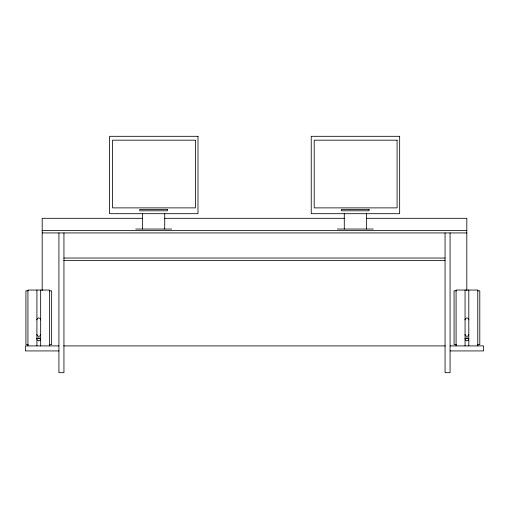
<?xml version="1.0" encoding="UTF-8"?>
<svg xmlns="http://www.w3.org/2000/svg" width="509" height="509" viewBox="0 0 509 509"><rect width="100%" height="100%" fill="white"/><g stroke="black" fill="none" stroke-linecap="round" stroke-linejoin="round"><path stroke-width="0.76" d="M36.915 339.777L38.792 340.89L40.663 339.84M465.061 339.777L466.931 340.89L468.802 339.84M142.38 218.31L42.19 218.31L42.19 290.607M164.642 218.31L344.358 218.31M366.62 218.31L466.81 218.31L466.81 290.607M135.706 229.044L171.628 229.044M337.372 229.044L373.294 229.044M42.19 230.424L466.81 230.424M42.19 232.931L466.81 232.931M63.943 258.038L445.057 258.038M63.943 260.551L445.057 260.551M28.262 290.804L25.921 290.804L25.921 344.657L28.262 344.657M49.316 290.804L51.657 290.804L51.657 344.657L49.316 344.657M456.401 290.804L454.066 290.804L454.066 344.657L456.401 344.657M477.461 290.804L479.796 290.804L479.796 344.657L477.461 344.657M58.923 345.91L25.45 345.91L25.45 350.93L58.923 350.93M63.657 345.91L445.343 345.91M450.077 345.91L483.55 345.91L483.55 350.93L450.077 350.93M477.779 345.91L477.779 290.047L456.083 290.047L456.083 345.91M468.802 290.047L468.802 345.91M465.061 290.047L465.061 345.91M450.077 232.931L450.077 372.69L445.057 372.69L445.057 232.931M366.391 213.207L366.391 229.044M344.281 213.207L344.281 229.044M164.719 213.207L164.719 229.044M142.609 213.207L142.609 229.044M63.943 232.931L63.943 372.69L58.923 372.69L58.923 232.931M49.64 345.91L49.64 290.047L27.938 290.047L27.938 345.91M40.663 290.047L40.663 345.91M36.915 290.047L36.915 345.91M36.915 319.856A1.871 1.871 0 0 1 38.792 317.979A1.871 1.871 0 0 1 40.663 319.856M40.663 334.661A1.89 1.89 0 0 1 38.659 336.29A1.89 1.89 0 0 1 36.896 334.4M465.061 319.856A1.871 1.871 0 0 1 466.931 317.979A1.871 1.871 0 0 1 468.802 319.856M468.802 334.661A1.89 1.89 0 0 1 466.798 336.29A1.89 1.89 0 0 1 465.041 334.4M36.934 338.434C44.258 339.433 39.066 337.073 36.934 338.434M465.073 338.434C472.212 339.306 467.377 337.193 465.124 338.37M197.988 136.31L109.562 136.31L109.562 213.685L197.988 213.685L197.988 136.31M399.66 136.31L311.234 136.31L311.234 213.685L399.66 213.685L399.66 136.31M195.418 140.179L112.521 140.179L112.521 207.882L195.418 207.882L195.418 140.179M397.09 140.179L314.193 140.179L314.193 207.882L397.09 207.882L397.09 140.179M167.397 209.428L139.765 209.428L139.765 210.809L167.397 210.809L167.397 209.428M369.07 209.428L341.437 209.428L341.437 210.809L369.07 210.809L369.07 209.428"/></g></svg>
